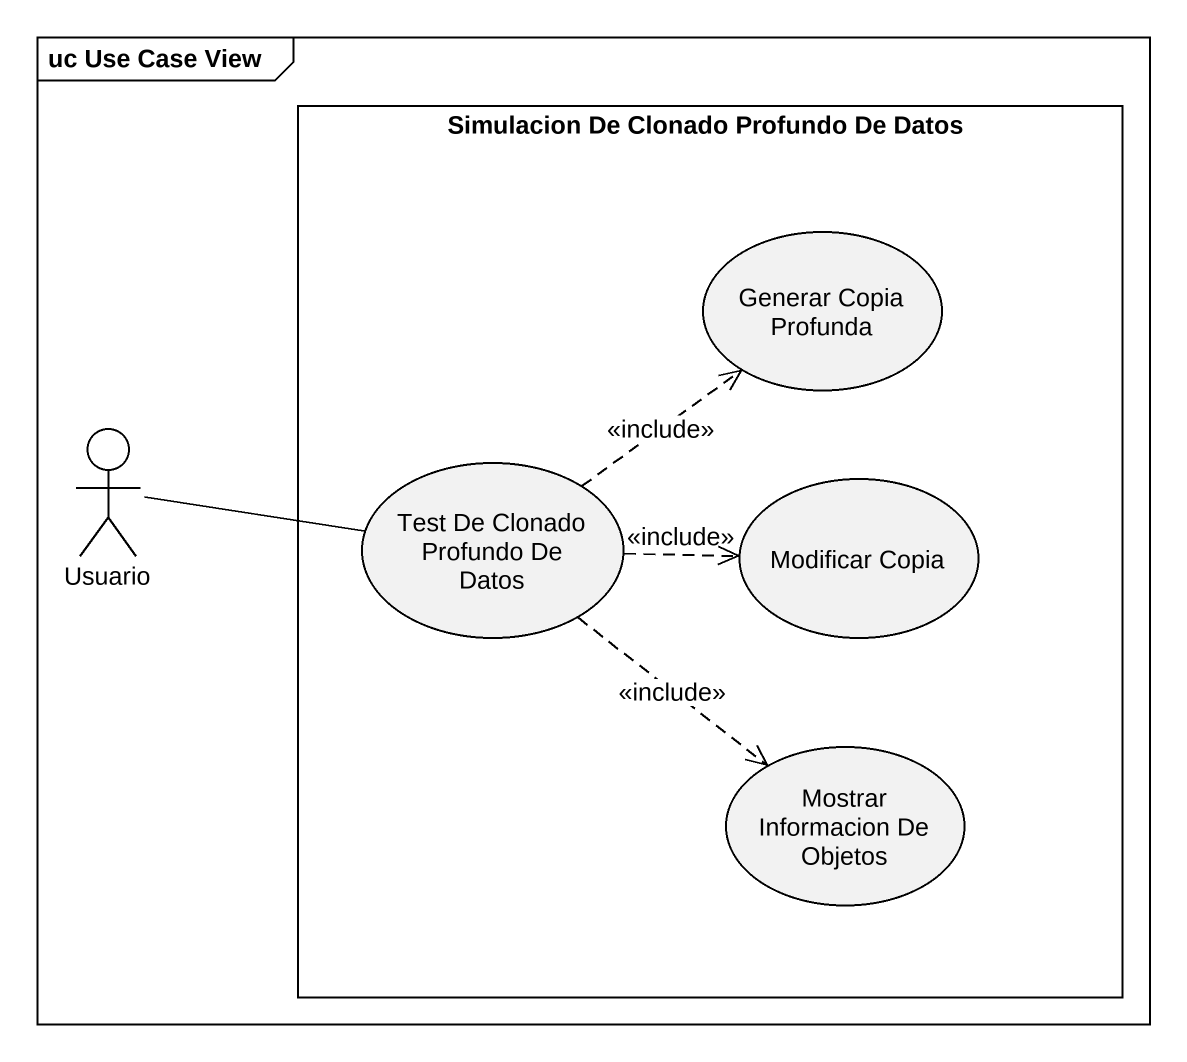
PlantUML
@startuml
mainframe uc Use Case View
rectangle "Simulacion De Clonado Profundo De Datos" as Simulacion_De_Clonado {
  usecase "Generar Copia Profunda" as Generar_Copia_Profunda
  usecase "Test De Clonado Profundo De Datos" as Test_De_Clonado_Profundo_De
  usecase "Modificar Copia" as Modificar_Copia
  usecase "Mostrar Informacion De Objetos" as Mostrar_Informacion_De
}
actor Usuario
Usuario -right- Test_De_Clonado_Profundo_De
Test_De_Clonado_Profundo_De .up.> Generar_Copia_Profunda : <<include>>
Test_De_Clonado_Profundo_De .right.> Modificar_Copia : <<include>>
Test_De_Clonado_Profundo_De ..> Mostrar_Informacion_De : <<include>>
@enduml
